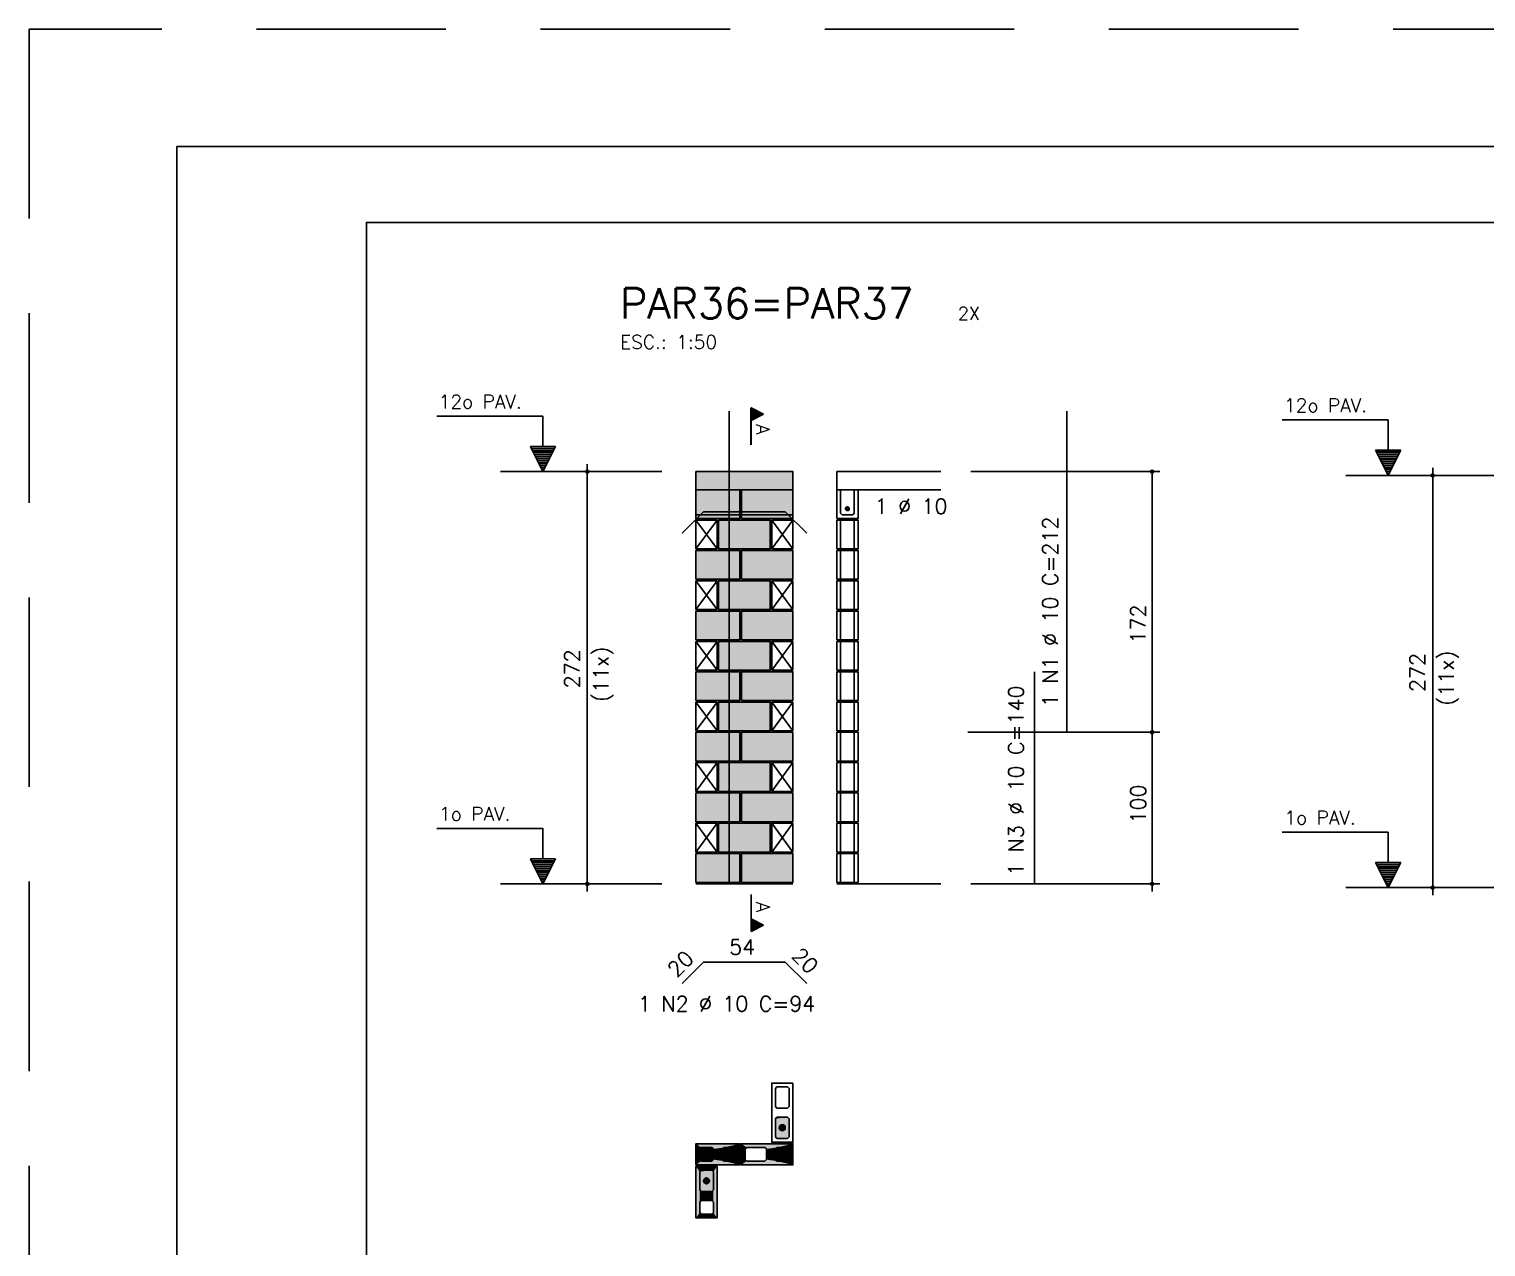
# Model space of a CAD drawing. Extents: x -1.9 to 86, y -1.5 to 60.9.
# Drawn here: x -1.95 to 17.27, y 44.88 to 60.95 of the extents above; entities that cross this region are included whole.
import ezdxf

# ---------------------------------------------------------------- set-up
doc = ezdxf.new("R2010")
doc.units = 0
doc.header["$MEASUREMENT"] = 0
doc.linetypes.add('ESTILO_TQS_0001', pattern=[0.45, 0.3, -0.15])
doc.linetypes.add('HIDDEN', pattern=[0.375, 0.25, -0.125])
doc.layers.get('0').update_dxf_attribs({"linetype": 'CONTINUOUS'})
doc.layers.get('Defpoints').update_dxf_attribs({"linetype": 'CONTINUOUS'})
for name, color, linetype in [('ARQ_FOLHA', 7, 'CONTINUOUS'), ('PENA_01', 1, 'CONTINUOUS'), ('PENA_02', 2, 'CONTINUOUS'), ('PENA_03', 3, 'CONTINUOUS'), ('PENA_05', 5, 'CONTINUOUS'), ('PENA_06', 6, 'CONTINUOUS'), ('PENA_09', 254, 'CONTINUOUS'), ('PENA_11', 252, 'CONTINUOUS'), ('PENA_21', 100, 'CONTINUOUS'), ('PENA_27', 21, 'CONTINUOUS')]:
    doc.layers.add(name, color=color, linetype=linetype)
doc.styles.get("Standard").update_dxf_attribs({"font": 'ROMANS.SHX'})

# ---------------------------------------------------------------- blocks, each defined once
blk = doc.blocks.new('FOLHA A1 - 841 X 594')
at = {"layer": 'ARQ_FOLHA', "color": 1}
for points in [[(-841, 0), (0, 0), (0, 594), (-841, 594)], [(-816, 10), (-10, 10), (-10, 584), (-816, 584)]]:
    blk.add_lwpolyline(points, close=True, dxfattribs=at)
at = {"layer": 'Defpoints', "color": 8, "linetype": 'HIDDEN', "ltscale": 100}
blk.add_lwpolyline([(-860.5, 609.5), (-860.5, -15.5), (19.5, -15.5), (19.5, 609.5)], close=True, dxfattribs=at)
blk = doc.blocks.new('*U24')
blk.add_blockref('FOLHA A1 - 841 X 594', (0, 0))

msp = doc.modelspace()

# ---------------------------------------------------------------- linework, layer by layer
at = {"layer": 'PENA_01', "linetype": 'Continuous'}
for p, q in [((4.27, 55.11), (6.401, 55.11)), ((15.425, 55.06), (17.556, 55.06)), ((7.449, 54.54), (8.129, 54.54)), ((4.27, 49.67), (6.401, 49.67)), ((15.425, 49.62), (17.556, 49.62))]:
    msp.add_line(p, q, dxfattribs=at)
for points in [[(8.059, 46.991), (8.079, 46.971), (8.079, 46.731), (8.059, 46.711), (7.919, 46.711), (7.899, 46.731), (7.899, 46.971), (7.919, 46.991), (8.059, 46.991)], [(8.059, 46.591), (8.079, 46.571), (8.079, 46.331), (8.059, 46.311), (7.919, 46.311), (7.899, 46.331), (7.899, 46.571), (7.919, 46.591), (8.059, 46.591)], [(7.759, 46.011), (7.519, 46.011), (7.499, 46.031), (7.499, 46.171), (7.519, 46.191), (7.759, 46.191), (7.779, 46.171), (7.779, 46.031), (7.759, 46.011)], [(8.059, 46.011), (7.919, 46.011), (7.899, 46.031), (7.899, 46.171), (7.919, 46.191), (8.059, 46.191), (8.079, 46.171), (8.079, 46.031), (8.059, 46.011)], [(7.079, 45.631), (7.079, 45.871), (7.059, 45.891), (6.919, 45.891), (6.899, 45.871), (6.899, 45.631), (6.919, 45.611), (7.059, 45.611), (7.079, 45.631)], [(7.079, 45.331), (7.079, 45.471), (7.059, 45.491), (6.919, 45.491), (6.899, 45.471), (6.899, 45.331), (6.919, 45.311), (7.059, 45.311), (7.079, 45.331)]]:
    msp.add_lwpolyline(points, dxfattribs=at)
at = {"layer": 'PENA_01', "linetype": 'ESTILO_TQS_0001'}
for points in [[(6.899, 46.031), (6.919, 46.011), (7.059, 46.011), (7.079, 46.031), (7.079, 46.171), (7.059, 46.191), (6.919, 46.191), (6.899, 46.171), (6.899, 46.031)], [(7.199, 46.031), (7.219, 46.011), (7.359, 46.011), (7.379, 46.031), (7.379, 46.171), (7.359, 46.191), (7.219, 46.191), (7.199, 46.171), (7.199, 46.031)]]:
    msp.add_lwpolyline(points, dxfattribs=at)
at = {"layer": 'PENA_02', "linetype": 'ESTILO_TQS_0001'}
msp.add_line((7.429, 54.54), (6.849, 54.54), dxfattribs=at)
at = {"layer": 'PENA_02', "linetype": 'Continuous'}
for p, q in [((7.129, 54.47), (6.849, 54.47)), ((6.849, 54.47), (6.849, 54.09)), ((7.129, 54.09), (7.129, 54.47)), ((8.129, 54.47), (7.849, 54.47)), ((7.849, 54.47), (7.849, 54.09)), ((8.129, 54.09), (8.129, 54.47)), ((6.849, 54.09), (7.129, 54.09)), ((7.849, 54.09), (8.129, 54.09)), ((7.129, 53.67), (6.849, 53.67)), ((6.849, 53.67), (6.849, 53.29)), ((7.129, 53.29), (7.129, 53.67)), ((8.129, 53.67), (7.849, 53.67)), ((7.849, 53.67), (7.849, 53.29)), ((8.129, 53.29), (8.129, 53.67)), ((6.849, 53.29), (7.129, 53.29)), ((7.849, 53.29), (8.129, 53.29)), ((7.129, 52.87), (6.849, 52.87)), ((6.849, 52.87), (6.849, 52.49)), ((7.129, 52.49), (7.129, 52.87)), ((8.129, 52.87), (7.849, 52.87)), ((7.849, 52.87), (7.849, 52.49)), ((8.129, 52.49), (8.129, 52.87)), ((6.849, 52.49), (7.129, 52.49)), ((7.849, 52.49), (8.129, 52.49)), ((7.129, 52.07), (6.849, 52.07)), ((6.849, 52.07), (6.849, 51.69)), ((7.129, 51.69), (7.129, 52.07)), ((8.129, 52.07), (7.849, 52.07)), ((7.849, 52.07), (7.849, 51.69)), ((8.129, 51.69), (8.129, 52.07)), ((6.849, 51.69), (7.129, 51.69)), ((7.849, 51.69), (8.129, 51.69)), ((7.129, 51.27), (6.849, 51.27)), ((6.849, 51.27), (6.849, 50.89)), ((7.129, 50.89), (7.129, 51.27)), ((8.129, 51.27), (7.849, 51.27)), ((7.849, 51.27), (7.849, 50.89)), ((8.129, 50.89), (8.129, 51.27)), ((6.849, 50.89), (7.129, 50.89)), ((7.849, 50.89), (8.129, 50.89)), ((7.129, 50.47), (6.849, 50.47)), ((6.849, 50.47), (6.849, 50.09)), ((7.129, 50.09), (7.129, 50.47)), ((8.129, 50.47), (7.849, 50.47)), ((7.849, 50.47), (7.849, 50.09)), ((8.129, 50.09), (8.129, 50.47)), ((6.849, 50.09), (7.129, 50.09)), ((7.849, 50.09), (8.129, 50.09)), ((6.849, 49.67), (8.129, 49.67))]:
    msp.add_line(p, q, dxfattribs=at)
for points in [[(6.849, 54.87), (8.129, 54.87), (8.129, 55.11), (6.849, 55.11), (6.849, 54.87)], [(7.429, 54.49), (6.849, 54.49), (6.849, 54.87), (7.429, 54.87), (7.429, 54.49)], [(7.449, 54.49), (8.129, 54.49), (8.129, 54.87), (7.449, 54.87), (7.449, 54.49)], [(7.149, 54.09), (7.829, 54.09), (7.829, 54.47), (7.149, 54.47), (7.149, 54.09)], [(6.849, 53.69), (7.429, 53.69), (7.429, 54.07), (6.849, 54.07), (6.849, 53.69)], [(7.449, 53.69), (8.129, 53.69), (8.129, 54.07), (7.449, 54.07), (7.449, 53.69)], [(7.149, 53.29), (7.829, 53.29), (7.829, 53.67), (7.149, 53.67), (7.149, 53.29)], [(6.849, 52.89), (7.429, 52.89), (7.429, 53.27), (6.849, 53.27), (6.849, 52.89)], [(7.449, 52.89), (8.129, 52.89), (8.129, 53.27), (7.449, 53.27), (7.449, 52.89)], [(7.149, 52.49), (7.829, 52.49), (7.829, 52.87), (7.149, 52.87), (7.149, 52.49)], [(6.849, 52.09), (7.429, 52.09), (7.429, 52.47), (6.849, 52.47), (6.849, 52.09)], [(7.449, 52.09), (8.129, 52.09), (8.129, 52.47), (7.449, 52.47), (7.449, 52.09)], [(7.149, 51.69), (7.829, 51.69), (7.829, 52.07), (7.149, 52.07), (7.149, 51.69)], [(6.849, 51.29), (7.429, 51.29), (7.429, 51.67), (6.849, 51.67), (6.849, 51.29)], [(7.449, 51.29), (8.129, 51.29), (8.129, 51.67), (7.449, 51.67), (7.449, 51.29)], [(7.149, 50.89), (7.829, 50.89), (7.829, 51.27), (7.149, 51.27), (7.149, 50.89)], [(6.849, 50.49), (7.429, 50.49), (7.429, 50.87), (6.849, 50.87), (6.849, 50.49)], [(7.449, 50.49), (8.129, 50.49), (8.129, 50.87), (7.449, 50.87), (7.449, 50.49)], [(7.149, 50.09), (7.829, 50.09), (7.829, 50.47), (7.149, 50.47), (7.149, 50.09)], [(6.849, 49.69), (7.429, 49.69), (7.429, 50.07), (6.849, 50.07), (6.849, 49.69)], [(7.449, 49.69), (8.129, 49.69), (8.129, 50.07), (7.449, 50.07), (7.449, 49.69)], [(8.129, 47.041), (8.129, 46.261), (7.849, 46.261), (7.849, 47.041), (8.129, 47.041)], [(6.849, 45.961), (7.429, 45.961), (7.429, 46.241), (6.849, 46.241), (6.849, 45.961)], [(8.129, 45.961), (7.449, 45.961), (7.449, 46.241), (8.129, 46.241), (8.129, 45.961)], [(7.129, 45.261), (7.129, 45.941), (6.849, 45.941), (6.849, 45.261), (7.129, 45.261)]]:
    msp.add_lwpolyline(points, dxfattribs=at)
for centre, radius in [((5.416, 55.11), 0.02), ((5.416, 55.11), 0.01), ((12.869, 55.11), 0.02), ((12.869, 55.11), 0.01), ((16.572, 55.06), 0.02), ((16.572, 55.06), 0.01), ((12.869, 51.67), 0.02), ((12.869, 51.67), 0.01), ((5.416, 49.67), 0.02), ((5.416, 49.67), 0.01), ((12.869, 49.67), 0.02), ((12.869, 49.67), 0.01), ((16.572, 49.62), 0.02), ((16.572, 49.62), 0.01)]:
    msp.add_circle(centre, radius, dxfattribs=at)
at = {"layer": 'PENA_03', "linetype": 'Continuous'}
for p, q in [((7.575, 55.466), (7.575, 55.953)), ((7.575, 55.953), (7.741, 55.87)), ((7.576, 55.951), (7.576, 55.788)), ((7.576, 55.951), (7.74, 55.87)), ((7.588, 55.946), (7.588, 55.793)), ((4.829, 55.842), (3.429, 55.842)), ((4.829, 55.442), (4.829, 55.842)), ((4.831, 55.442), (4.831, 55.843)), ((7.74, 55.87), (7.576, 55.788)), ((7.741, 55.87), (7.576, 55.787)), ((7.576, 55.787), (7.576, 55.466)), ((7.601, 55.94), (7.601, 55.799)), ((7.614, 55.933), (7.614, 55.806)), ((7.626, 55.927), (7.626, 55.812)), ((7.639, 55.921), (7.639, 55.818)), ((7.652, 55.914), (7.652, 55.825)), ((7.665, 55.908), (7.665, 55.831)), ((7.678, 55.901), (7.678, 55.838)), ((7.69, 55.895), (7.69, 55.844)), ((7.703, 55.889), (7.703, 55.85)), ((7.716, 55.882), (7.716, 55.857)), ((7.729, 55.876), (7.729, 55.863)), ((15.984, 55.792), (14.584, 55.792)), ((15.984, 55.392), (15.984, 55.792)), ((15.986, 55.392), (15.986, 55.793)), ((4.83, 55.11), (4.664, 55.442)), ((4.664, 55.442), (4.829, 55.442)), ((4.83, 55.113), (4.666, 55.44)), ((4.994, 55.44), (4.666, 55.44)), ((4.983, 55.416), (4.677, 55.416)), ((4.97, 55.391), (4.69, 55.391)), ((4.958, 55.365), (4.702, 55.365)), ((4.996, 55.442), (4.83, 55.11)), ((4.994, 55.44), (4.83, 55.113)), ((4.831, 55.442), (4.996, 55.442)), ((15.985, 55.06), (15.819, 55.392)), ((15.819, 55.392), (15.984, 55.392)), ((15.985, 55.063), (15.821, 55.391)), ((16.149, 55.391), (15.821, 55.391)), ((16.138, 55.367), (15.832, 55.367)), ((16.151, 55.392), (15.985, 55.06)), ((16.149, 55.391), (15.985, 55.063)), ((15.986, 55.392), (16.151, 55.392)), ((4.945, 55.34), (4.715, 55.34)), ((4.932, 55.314), (4.728, 55.314)), ((4.919, 55.288), (4.741, 55.288)), ((4.906, 55.263), (4.753, 55.263)), ((4.894, 55.237), (4.766, 55.237)), ((4.881, 55.212), (4.779, 55.212)), ((4.868, 55.186), (4.792, 55.186)), ((5.416, 49.569), (5.416, 55.21)), ((16.126, 55.341), (15.845, 55.341)), ((16.113, 55.315), (15.857, 55.315)), ((16.1, 55.29), (15.87, 55.29)), ((16.087, 55.264), (15.883, 55.264)), ((16.074, 55.239), (15.896, 55.239)), ((16.062, 55.213), (15.909, 55.213)), ((16.049, 55.188), (15.921, 55.188)), ((4.855, 55.161), (4.804, 55.161)), ((4.843, 55.135), (4.817, 55.135)), ((8.709, 55.11), (8.709, 54.49)), ((8.709, 55.11), (10.079, 55.11)), ((10.479, 55.11), (12.969, 55.11)), ((12.869, 49.569), (12.869, 55.11)), ((16.036, 55.162), (15.934, 55.162)), ((16.023, 55.137), (15.947, 55.137)), ((16.011, 55.111), (15.96, 55.111)), ((15.998, 55.086), (15.972, 55.086)), ((16.572, 49.52), (16.572, 55.16)), ((8.709, 54.87), (10.079, 54.87)), ((6.849, 54.09), (7.129, 54.47)), ((7.129, 54.09), (6.849, 54.47)), ((7.849, 54.09), (8.129, 54.47)), ((8.129, 54.09), (7.849, 54.47)), ((8.759, 54.09), (8.759, 54.47)), ((8.939, 54.09), (8.939, 54.47)), ((8.759, 53.69), (8.759, 54.07)), ((8.939, 53.69), (8.939, 54.07)), ((6.849, 53.29), (7.129, 53.67)), ((7.129, 53.29), (6.849, 53.67)), ((7.849, 53.29), (8.129, 53.67)), ((8.129, 53.29), (7.849, 53.67)), ((8.759, 53.29), (8.759, 53.67)), ((8.939, 53.29), (8.939, 53.67)), ((8.759, 52.89), (8.759, 53.27)), ((8.939, 52.89), (8.939, 53.27)), ((6.849, 52.49), (7.129, 52.87)), ((7.129, 52.49), (6.849, 52.87)), ((7.849, 52.49), (8.129, 52.87)), ((8.129, 52.49), (7.849, 52.87)), ((8.759, 52.49), (8.759, 52.87)), ((8.939, 52.49), (8.939, 52.87)), ((8.759, 52.09), (8.759, 52.47)), ((8.939, 52.09), (8.939, 52.47)), ((6.849, 51.69), (7.129, 52.07)), ((7.129, 51.69), (6.849, 52.07)), ((7.849, 51.69), (8.129, 52.07)), ((8.129, 51.69), (7.849, 52.07)), ((8.759, 51.69), (8.759, 52.07)), ((8.939, 51.69), (8.939, 52.07)), ((8.759, 51.29), (8.759, 51.67)), ((8.939, 51.29), (8.939, 51.67)), ((10.437, 51.67), (12.969, 51.67)), ((6.849, 50.89), (7.129, 51.27)), ((7.129, 50.89), (6.849, 51.27)), ((7.849, 50.89), (8.129, 51.27)), ((8.129, 50.89), (7.849, 51.27)), ((8.759, 50.89), (8.759, 51.27)), ((8.939, 50.89), (8.939, 51.27)), ((8.759, 50.49), (8.759, 50.87)), ((8.939, 50.49), (8.939, 50.87)), ((4.829, 50.402), (3.429, 50.402)), ((4.829, 50.002), (4.829, 50.402)), ((4.831, 50.002), (4.831, 50.403)), ((6.849, 50.09), (7.129, 50.47)), ((7.129, 50.09), (6.849, 50.47)), ((7.849, 50.09), (8.129, 50.47)), ((8.129, 50.09), (7.849, 50.47)), ((8.759, 50.09), (8.759, 50.47)), ((8.939, 50.09), (8.939, 50.47)), ((15.984, 50.352), (14.584, 50.352)), ((15.984, 49.952), (15.984, 50.352)), ((15.986, 49.952), (15.986, 50.353)), ((4.83, 49.67), (4.664, 50.002)), ((4.664, 50.002), (4.829, 50.002)), ((4.83, 49.673), (4.666, 50)), ((4.994, 50), (4.666, 50)), ((4.996, 50.002), (4.83, 49.67)), ((4.994, 50), (4.83, 49.673)), ((4.831, 50.002), (4.996, 50.002)), ((8.759, 49.69), (8.759, 50.07)), ((8.939, 49.69), (8.939, 50.07)), ((4.983, 49.976), (4.677, 49.976)), ((4.97, 49.951), (4.69, 49.951)), ((4.958, 49.925), (4.702, 49.925)), ((4.945, 49.9), (4.715, 49.9)), ((4.932, 49.874), (4.728, 49.874)), ((4.919, 49.848), (4.741, 49.848)), ((4.906, 49.823), (4.753, 49.823)), ((4.894, 49.797), (4.766, 49.797)), ((15.985, 49.62), (15.819, 49.952)), ((15.819, 49.952), (15.984, 49.952)), ((15.985, 49.623), (15.821, 49.951)), ((16.149, 49.951), (15.821, 49.951)), ((16.138, 49.927), (15.832, 49.927)), ((16.126, 49.901), (15.845, 49.901)), ((16.113, 49.875), (15.857, 49.875)), ((16.1, 49.85), (15.87, 49.85)), ((16.087, 49.824), (15.883, 49.824)), ((16.074, 49.799), (15.896, 49.799)), ((16.151, 49.952), (15.985, 49.62)), ((16.149, 49.951), (15.985, 49.623)), ((15.986, 49.952), (16.151, 49.952)), ((4.881, 49.772), (4.779, 49.772)), ((4.868, 49.746), (4.792, 49.746)), ((4.855, 49.721), (4.804, 49.721)), ((4.843, 49.695), (4.817, 49.695)), ((8.709, 49.67), (10.079, 49.67)), ((10.479, 49.67), (12.969, 49.67)), ((16.062, 49.773), (15.909, 49.773)), ((16.049, 49.748), (15.921, 49.748)), ((16.036, 49.722), (15.934, 49.722)), ((16.023, 49.697), (15.947, 49.697)), ((16.011, 49.671), (15.96, 49.671)), ((15.998, 49.646), (15.972, 49.646)), ((7.576, 49.529), (7.576, 49.043)), ((7.577, 49.209), (7.577, 49.529)), ((7.576, 49.043), (7.742, 49.126)), ((7.742, 49.126), (7.577, 49.209)), ((7.577, 49.044), (7.577, 49.208)), ((7.74, 49.126), (7.577, 49.208)), ((7.577, 49.044), (7.74, 49.126)), ((7.589, 49.049), (7.589, 49.203)), ((7.602, 49.056), (7.602, 49.196)), ((7.614, 49.062), (7.614, 49.19)), ((7.627, 49.069), (7.627, 49.183)), ((7.64, 49.075), (7.64, 49.177)), ((7.653, 49.081), (7.653, 49.171)), ((7.665, 49.088), (7.665, 49.164)), ((7.678, 49.094), (7.678, 49.158)), ((7.691, 49.1), (7.691, 49.151)), ((7.704, 49.107), (7.704, 49.145)), ((7.717, 49.113), (7.717, 49.139)), ((7.729, 49.12), (7.729, 49.132))]:
    msp.add_line(p, q, dxfattribs=at)
for points in [[(8.709, 54.49), (8.989, 54.49), (8.989, 54.87)], [(8.939, 54.87), (8.939, 54.56), (8.919, 54.54), (8.779, 54.54), (8.759, 54.56), (8.759, 54.87)], [(8.709, 54.09), (8.989, 54.09), (8.989, 54.47), (8.709, 54.47), (8.709, 54.09)], [(8.709, 53.69), (8.989, 53.69), (8.989, 54.07), (8.709, 54.07), (8.709, 53.69)], [(8.709, 53.29), (8.989, 53.29), (8.989, 53.67), (8.709, 53.67), (8.709, 53.29)], [(8.709, 52.89), (8.989, 52.89), (8.989, 53.27), (8.709, 53.27), (8.709, 52.89)], [(8.709, 52.49), (8.989, 52.49), (8.989, 52.87), (8.709, 52.87), (8.709, 52.49)], [(8.709, 52.09), (8.989, 52.09), (8.989, 52.47), (8.709, 52.47), (8.709, 52.09)], [(8.709, 51.69), (8.989, 51.69), (8.989, 52.07), (8.709, 52.07), (8.709, 51.69)], [(8.709, 51.29), (8.989, 51.29), (8.989, 51.67), (8.709, 51.67), (8.709, 51.29)], [(8.709, 50.89), (8.989, 50.89), (8.989, 51.27), (8.709, 51.27), (8.709, 50.89)], [(8.709, 50.49), (8.989, 50.49), (8.989, 50.87), (8.709, 50.87), (8.709, 50.49)], [(8.709, 50.09), (8.989, 50.09), (8.989, 50.47), (8.709, 50.47), (8.709, 50.09)], [(8.709, 49.69), (8.989, 49.69), (8.989, 50.07), (8.709, 50.07), (8.709, 49.69)], [(8.059, 46.591), (8.079, 46.571), (8.079, 46.331), (8.059, 46.311), (7.919, 46.311), (7.899, 46.331), (7.899, 46.571), (7.919, 46.591), (8.059, 46.591)], [(6.899, 46.171), (6.919, 46.191), (7.059, 46.191), (7.079, 46.171), (7.079, 46.031), (7.059, 46.011), (6.919, 46.011), (6.899, 46.031), (6.899, 46.171)], [(7.199, 46.171), (7.219, 46.191), (7.359, 46.191), (7.379, 46.171), (7.379, 46.031), (7.359, 46.011), (7.219, 46.011), (7.199, 46.031), (7.199, 46.171)], [(7.899, 46.171), (7.919, 46.191), (8.059, 46.191), (8.079, 46.171), (8.079, 46.031), (8.059, 46.011), (7.919, 46.011), (7.899, 46.031), (7.899, 46.171)], [(7.059, 45.891), (7.079, 45.871), (7.079, 45.631), (7.059, 45.611), (6.919, 45.611), (6.899, 45.631), (6.899, 45.871), (6.919, 45.891), (7.059, 45.891)]]:
    msp.add_lwpolyline(points, dxfattribs=at)
for centre, radius in [((8.848, 54.621), 0.025), ((7.989, 46.451), 0.04), ((6.989, 46.101), 0.04), ((7.289, 46.101), 0.04), ((7.989, 46.101), 0.04), ((6.989, 45.751), 0.04)]:
    msp.add_circle(centre, radius, dxfattribs=at)
for points in [[(8.873, 54.621), (8.836, 54.642), (8.825, 54.629)], [(8.873, 54.621), (8.825, 54.629), (8.825, 54.612)], [(8.873, 54.621), (8.825, 54.612), (8.836, 54.599)], [(8.873, 54.621), (8.853, 54.645), (8.836, 54.642)], [(8.873, 54.621), (8.836, 54.599), (8.853, 54.596)], [(8.873, 54.621), (8.867, 54.637), (8.853, 54.645)], [(8.873, 54.621), (8.853, 54.596), (8.867, 54.605)], [(8.873, 54.621), (8.867, 54.605), (8.873, 54.621)], [(8.029, 46.451), (7.969, 46.485), (7.951, 46.464)], [(8.029, 46.451), (7.951, 46.464), (7.951, 46.437)], [(8.029, 46.451), (7.951, 46.437), (7.969, 46.416)], [(8.029, 46.451), (7.996, 46.49), (7.969, 46.485)], [(8.029, 46.451), (7.969, 46.416), (7.996, 46.411)], [(8.029, 46.451), (8.019, 46.476), (7.996, 46.49)], [(8.029, 46.451), (7.996, 46.411), (8.019, 46.425)], [(8.029, 46.451), (8.019, 46.425), (8.029, 46.451)], [(7.029, 46.101), (6.996, 46.14), (6.969, 46.135)], [(7.029, 46.101), (7.019, 46.126), (6.996, 46.14)], [(7.329, 46.101), (7.296, 46.14), (7.269, 46.135)], [(7.329, 46.101), (7.319, 46.126), (7.296, 46.14)], [(8.029, 46.101), (7.996, 46.14), (7.969, 46.135)], [(8.029, 46.101), (8.019, 46.126), (7.996, 46.14)], [(7.029, 46.101), (6.969, 46.135), (6.951, 46.114)], [(7.029, 46.101), (6.951, 46.114), (6.951, 46.087)], [(7.029, 46.101), (6.951, 46.087), (6.969, 46.066)], [(7.029, 46.101), (6.969, 46.066), (6.996, 46.061)], [(7.029, 46.101), (6.996, 46.061), (7.019, 46.075)], [(7.029, 46.101), (7.019, 46.075), (7.029, 46.101)], [(7.329, 46.101), (7.269, 46.135), (7.251, 46.114)], [(7.329, 46.101), (7.251, 46.114), (7.251, 46.087)], [(7.329, 46.101), (7.251, 46.087), (7.269, 46.066)], [(7.329, 46.101), (7.269, 46.066), (7.296, 46.061)], [(7.329, 46.101), (7.296, 46.061), (7.319, 46.075)], [(7.329, 46.101), (7.319, 46.075), (7.329, 46.101)], [(8.029, 46.101), (7.969, 46.135), (7.951, 46.114)], [(8.029, 46.101), (7.951, 46.114), (7.951, 46.087)], [(8.029, 46.101), (7.951, 46.087), (7.969, 46.066)], [(8.029, 46.101), (7.969, 46.066), (7.996, 46.061)], [(8.029, 46.101), (7.996, 46.061), (8.019, 46.075)], [(8.029, 46.101), (8.019, 46.075), (8.029, 46.101)], [(7.029, 45.751), (6.969, 45.785), (6.951, 45.764)], [(7.029, 45.751), (6.951, 45.764), (6.951, 45.737)], [(7.029, 45.751), (6.996, 45.79), (6.969, 45.785)], [(7.029, 45.751), (7.019, 45.776), (6.996, 45.79)], [(7.029, 45.751), (6.951, 45.737), (6.969, 45.716)], [(7.029, 45.751), (6.969, 45.716), (6.996, 45.711)], [(7.029, 45.751), (6.996, 45.711), (7.019, 45.725)], [(7.029, 45.751), (7.019, 45.725), (7.029, 45.751)]]:
    msp.add_solid(points, dxfattribs=at)
at = {"layer": 'PENA_05', "linetype": 'Continuous'}
for p, q in [((11.745, 51.667), (11.745, 55.91)), ((6.666, 54.297), (6.949, 54.58)), ((6.949, 54.58), (8.029, 54.58)), ((8.029, 54.58), (8.311, 54.297)), ((11.319, 49.67), (11.319, 52.47)), ((6.666, 48.353), (6.949, 48.636)), ((6.949, 48.636), (8.029, 48.636)), ((8.029, 48.636), (8.311, 48.353))]:
    msp.add_line(p, q, dxfattribs=at)
msp.add_lwpolyline([(7.289, 55.91), (7.289, 49.67)], dxfattribs=at)
at = {"layer": 'PENA_09', "linetype": 'Continuous'}
for points in [[(6.849, 54.87), (7.429, 54.87), (7.429, 54.54), (6.849, 54.54), (6.849, 54.87)], [(7.449, 54.54), (8.129, 54.54), (8.129, 54.87), (7.449, 54.87), (7.449, 54.54)]]:
    msp.add_lwpolyline(points, dxfattribs=at)
for points in [[(6.849, 54.87), (7.429, 54.87), (7.429, 54.54)], [(6.849, 54.87), (7.429, 54.54), (6.849, 54.54)], [(6.849, 54.87), (6.849, 54.54), (6.849, 54.87)], [(7.449, 54.54), (8.129, 54.54), (8.129, 54.87)], [(7.449, 54.54), (8.129, 54.87), (7.449, 54.87)], [(7.449, 54.54), (7.449, 54.87), (7.449, 54.54)]]:
    msp.add_solid(points, dxfattribs=at)
at = {"layer": 'PENA_11', "linetype": 'Continuous'}
for points in [[(6.849, 54.87), (8.129, 54.87), (8.129, 55.11)], [(6.849, 54.87), (8.129, 55.11), (6.849, 55.11)], [(6.849, 54.87), (6.849, 55.11), (6.849, 54.87)], [(8.059, 46.591), (7.919, 46.311), (7.899, 46.331)], [(8.059, 46.591), (7.899, 46.331), (7.899, 46.571)], [(8.059, 46.591), (7.899, 46.571), (7.919, 46.591)], [(8.059, 46.591), (8.059, 46.311), (7.919, 46.311)], [(8.059, 46.591), (7.919, 46.591), (8.059, 46.591)], [(8.059, 46.591), (8.079, 46.571), (8.079, 46.331)], [(8.059, 46.591), (8.079, 46.331), (8.059, 46.311)], [(6.899, 46.171), (6.919, 46.191), (7.059, 46.191)], [(6.899, 46.171), (7.059, 46.191), (7.079, 46.171)], [(6.899, 46.171), (7.079, 46.171), (7.079, 46.031)], [(6.899, 46.171), (7.079, 46.031), (7.059, 46.011)], [(6.899, 46.171), (7.059, 46.011), (6.919, 46.011)], [(6.899, 46.171), (6.919, 46.011), (6.899, 46.031)], [(6.899, 46.171), (6.899, 46.031), (6.899, 46.171)], [(7.199, 46.171), (7.219, 46.191), (7.359, 46.191)], [(7.199, 46.171), (7.359, 46.191), (7.379, 46.171)], [(7.199, 46.171), (7.379, 46.171), (7.379, 46.031)], [(7.199, 46.171), (7.379, 46.031), (7.359, 46.011)], [(7.199, 46.171), (7.359, 46.011), (7.219, 46.011)], [(7.199, 46.171), (7.219, 46.011), (7.199, 46.031)], [(7.199, 46.171), (7.199, 46.031), (7.199, 46.171)], [(7.899, 46.171), (7.919, 46.191), (8.059, 46.191)], [(7.899, 46.171), (8.059, 46.191), (8.079, 46.171)], [(7.899, 46.171), (8.079, 46.171), (8.079, 46.031)], [(7.899, 46.171), (8.079, 46.031), (8.059, 46.011)], [(7.899, 46.171), (8.059, 46.011), (7.919, 46.011)], [(7.899, 46.171), (7.919, 46.011), (7.899, 46.031)], [(7.899, 46.171), (7.899, 46.031), (7.899, 46.171)], [(7.059, 45.891), (6.919, 45.611), (6.899, 45.631)], [(7.059, 45.891), (6.899, 45.631), (6.899, 45.871)], [(7.059, 45.891), (6.899, 45.871), (6.919, 45.891)], [(7.059, 45.891), (7.059, 45.611), (6.919, 45.611)], [(7.059, 45.891), (6.919, 45.891), (7.059, 45.891)], [(7.059, 45.891), (7.079, 45.871), (7.079, 45.631)], [(7.059, 45.891), (7.079, 45.631), (7.059, 45.611)]]:
    msp.add_solid(points, dxfattribs=at)
at = {"layer": 'PENA_21', "linetype": 'Continuous'}
for points in [[(7.149, 54.09), (7.829, 54.09), (7.829, 54.47), (7.149, 54.47), (7.149, 54.09)], [(7.449, 54.49), (8.129, 54.49), (8.129, 54.54), (7.449, 54.54), (7.449, 54.49)], [(7.449, 53.69), (8.129, 53.69), (8.129, 54.07), (7.449, 54.07), (7.449, 53.69)], [(7.149, 53.29), (7.829, 53.29), (7.829, 53.67), (7.149, 53.67), (7.149, 53.29)], [(7.449, 52.89), (8.129, 52.89), (8.129, 53.27), (7.449, 53.27), (7.449, 52.89)], [(7.149, 52.49), (7.829, 52.49), (7.829, 52.87), (7.149, 52.87), (7.149, 52.49)], [(7.449, 52.09), (8.129, 52.09), (8.129, 52.47), (7.449, 52.47), (7.449, 52.09)], [(7.149, 51.69), (7.829, 51.69), (7.829, 52.07), (7.149, 52.07), (7.149, 51.69)], [(7.449, 51.29), (8.129, 51.29), (8.129, 51.67), (7.449, 51.67), (7.449, 51.29)], [(7.149, 50.89), (7.829, 50.89), (7.829, 51.27), (7.149, 51.27), (7.149, 50.89)], [(7.449, 50.49), (8.129, 50.49), (8.129, 50.87), (7.449, 50.87), (7.449, 50.49)], [(7.149, 50.09), (7.829, 50.09), (7.829, 50.47), (7.149, 50.47), (7.149, 50.09)], [(7.449, 49.69), (8.129, 49.69), (8.129, 50.07), (7.449, 50.07), (7.449, 49.69)], [(8.129, 46.101), (8.079, 46.101), (8.079, 46.171), (8.059, 46.191), (7.919, 46.191), (7.899, 46.171), (7.899, 46.101), (7.779, 46.101), (7.779, 46.171), (7.759, 46.191), (7.519, 46.191), (7.499, 46.171), (7.499, 46.101), (7.449, 46.101), (7.449, 46.241), (8.129, 46.241), (8.129, 46.101)], [(8.129, 46.101), (8.079, 46.101), (8.079, 46.031), (8.059, 46.011), (7.919, 46.011), (7.899, 46.031), (7.899, 46.101), (7.779, 46.101), (7.779, 46.031), (7.759, 46.011), (7.519, 46.011), (7.499, 46.031), (7.499, 46.101), (7.449, 46.101), (7.449, 45.961), (8.129, 45.961), (8.129, 46.101)], [(6.989, 45.261), (6.989, 45.311), (6.919, 45.311), (6.899, 45.331), (6.899, 45.471), (6.919, 45.491), (6.989, 45.491), (6.989, 45.611), (6.919, 45.611), (6.899, 45.631), (6.899, 45.871), (6.919, 45.891), (6.989, 45.891), (6.989, 45.941), (6.849, 45.941), (6.849, 45.261), (6.989, 45.261)], [(6.989, 45.261), (6.989, 45.311), (7.059, 45.311), (7.079, 45.331), (7.079, 45.471), (7.059, 45.491), (6.989, 45.491), (6.989, 45.611), (7.059, 45.611), (7.079, 45.631), (7.079, 45.871), (7.059, 45.891), (6.989, 45.891), (6.989, 45.941), (7.129, 45.941), (7.129, 45.261), (6.989, 45.261)]]:
    msp.add_lwpolyline(points, dxfattribs=at)
for points in [[(7.149, 54.09), (7.829, 54.09), (7.829, 54.47)], [(7.149, 54.09), (7.829, 54.47), (7.149, 54.47)], [(7.149, 54.09), (7.149, 54.47), (7.149, 54.09)], [(7.449, 54.49), (8.129, 54.49), (8.129, 54.54)], [(7.449, 54.49), (8.129, 54.54), (7.449, 54.54)], [(7.449, 54.49), (7.449, 54.54), (7.449, 54.49)], [(7.449, 53.69), (8.129, 53.69), (8.129, 54.07)], [(7.449, 53.69), (8.129, 54.07), (7.449, 54.07)], [(7.449, 53.69), (7.449, 54.07), (7.449, 53.69)], [(7.149, 53.29), (7.829, 53.29), (7.829, 53.67)], [(7.149, 53.29), (7.829, 53.67), (7.149, 53.67)], [(7.149, 53.29), (7.149, 53.67), (7.149, 53.29)], [(7.449, 52.89), (8.129, 52.89), (8.129, 53.27)], [(7.449, 52.89), (8.129, 53.27), (7.449, 53.27)], [(7.449, 52.89), (7.449, 53.27), (7.449, 52.89)], [(7.149, 52.49), (7.829, 52.49), (7.829, 52.87)], [(7.149, 52.49), (7.829, 52.87), (7.149, 52.87)], [(7.149, 52.49), (7.149, 52.87), (7.149, 52.49)], [(7.449, 52.09), (8.129, 52.09), (8.129, 52.47)], [(7.449, 52.09), (8.129, 52.47), (7.449, 52.47)], [(7.449, 52.09), (7.449, 52.47), (7.449, 52.09)], [(7.149, 51.69), (7.829, 51.69), (7.829, 52.07)], [(7.149, 51.69), (7.829, 52.07), (7.149, 52.07)], [(7.149, 51.69), (7.149, 52.07), (7.149, 51.69)], [(7.449, 51.29), (8.129, 51.29), (8.129, 51.67)], [(7.449, 51.29), (8.129, 51.67), (7.449, 51.67)], [(7.449, 51.29), (7.449, 51.67), (7.449, 51.29)], [(7.149, 50.89), (7.829, 50.89), (7.829, 51.27)], [(7.149, 50.89), (7.829, 51.27), (7.149, 51.27)], [(7.149, 50.89), (7.149, 51.27), (7.149, 50.89)], [(7.449, 50.49), (8.129, 50.49), (8.129, 50.87)], [(7.449, 50.49), (8.129, 50.87), (7.449, 50.87)], [(7.449, 50.49), (7.449, 50.87), (7.449, 50.49)], [(7.149, 50.09), (7.829, 50.09), (7.829, 50.47)], [(7.149, 50.09), (7.829, 50.47), (7.149, 50.47)], [(7.149, 50.09), (7.149, 50.47), (7.149, 50.09)], [(7.449, 49.69), (8.129, 49.69), (8.129, 50.07)], [(7.449, 49.69), (8.129, 50.07), (7.449, 50.07)], [(7.449, 49.69), (7.449, 50.07), (7.449, 49.69)], [(8.129, 46.241), (7.519, 46.191), (7.449, 46.241)], [(7.519, 46.191), (7.499, 46.171), (7.449, 46.241)], [(7.449, 46.241), (7.499, 46.171), (7.449, 46.101)], [(7.499, 46.171), (7.499, 46.101), (7.449, 46.101)], [(7.759, 46.191), (7.519, 46.191), (8.129, 46.241)], [(7.779, 46.171), (7.759, 46.191), (8.129, 46.241)], [(8.129, 46.241), (7.919, 46.191), (7.779, 46.171)], [(7.779, 46.101), (7.779, 46.171), (7.919, 46.191)], [(7.779, 46.101), (7.919, 46.191), (7.899, 46.171)], [(7.779, 46.101), (7.899, 46.171), (7.899, 46.101)], [(8.129, 46.241), (8.059, 46.191), (7.919, 46.191)], [(8.129, 46.241), (8.079, 46.171), (8.059, 46.191)], [(8.129, 46.241), (8.129, 46.101), (8.079, 46.101)], [(8.129, 46.241), (8.079, 46.101), (8.079, 46.171)], [(7.449, 45.961), (7.499, 46.031), (7.449, 46.101)], [(7.499, 46.031), (7.499, 46.101), (7.449, 46.101)], [(7.519, 46.011), (7.499, 46.031), (7.449, 45.961)], [(8.129, 45.961), (7.519, 46.011), (7.449, 45.961)], [(7.759, 46.011), (7.519, 46.011), (8.129, 45.961)], [(7.779, 46.031), (7.759, 46.011), (8.129, 45.961)], [(7.779, 46.101), (7.779, 46.031), (7.919, 46.011)], [(7.779, 46.101), (7.919, 46.011), (7.899, 46.031)], [(7.779, 46.101), (7.899, 46.031), (7.899, 46.101)], [(8.129, 45.961), (7.919, 46.011), (7.779, 46.031)], [(8.129, 45.961), (8.059, 46.011), (7.919, 46.011)], [(8.129, 45.961), (8.079, 46.031), (8.059, 46.011)], [(8.129, 45.961), (8.129, 46.101), (8.079, 46.101)], [(8.129, 45.961), (8.079, 46.101), (8.079, 46.031)], [(6.989, 45.941), (6.849, 45.941), (6.919, 45.891)], [(6.919, 45.891), (6.849, 45.941), (6.899, 45.871)], [(6.849, 45.941), (6.899, 45.331), (6.899, 45.871)], [(6.849, 45.261), (6.899, 45.331), (6.849, 45.941)], [(6.899, 45.871), (6.899, 45.331), (6.899, 45.471)], [(6.899, 45.871), (6.899, 45.631), (6.899, 45.471)], [(6.989, 45.891), (6.989, 45.941), (6.919, 45.891)], [(7.059, 45.891), (6.989, 45.891), (7.129, 45.941)], [(6.989, 45.891), (6.989, 45.941), (7.129, 45.941)], [(7.079, 45.871), (7.059, 45.891), (7.129, 45.941)], [(7.079, 45.631), (7.129, 45.941), (7.079, 45.471)], [(7.079, 45.471), (7.129, 45.941), (7.079, 45.331)], [(7.129, 45.941), (7.129, 45.261), (7.079, 45.331)], [(7.079, 45.631), (7.079, 45.871), (7.129, 45.941)], [(6.919, 45.491), (6.899, 45.631), (6.899, 45.471)], [(6.919, 45.491), (6.919, 45.611), (6.899, 45.631)], [(6.989, 45.491), (6.919, 45.611), (6.919, 45.491)], [(6.989, 45.491), (6.989, 45.611), (6.919, 45.611)], [(6.989, 45.491), (7.059, 45.611), (7.059, 45.491)], [(6.989, 45.491), (6.989, 45.611), (7.059, 45.611)], [(7.059, 45.611), (7.079, 45.631), (7.059, 45.491)], [(7.059, 45.491), (7.079, 45.631), (7.079, 45.471)], [(6.919, 45.311), (6.899, 45.331), (6.849, 45.261)], [(6.919, 45.311), (6.849, 45.261), (6.989, 45.261)], [(6.919, 45.311), (6.989, 45.261), (6.989, 45.311)], [(7.129, 45.261), (6.989, 45.261), (7.059, 45.311)], [(7.059, 45.311), (6.989, 45.261), (6.989, 45.311)], [(7.079, 45.331), (7.129, 45.261), (7.059, 45.311)]]:
    msp.add_solid(points, dxfattribs=at)
at = {"layer": 'PENA_27', "linetype": 'Continuous'}
for points in [[(6.849, 54.49), (7.429, 54.49), (7.429, 54.54), (6.849, 54.54), (6.849, 54.49)], [(6.849, 53.69), (7.429, 53.69), (7.429, 54.07), (6.849, 54.07), (6.849, 53.69)], [(6.849, 52.89), (7.429, 52.89), (7.429, 53.27), (6.849, 53.27), (6.849, 52.89)], [(6.849, 52.09), (7.429, 52.09), (7.429, 52.47), (6.849, 52.47), (6.849, 52.09)], [(6.849, 51.29), (7.429, 51.29), (7.429, 51.67), (6.849, 51.67), (6.849, 51.29)], [(6.849, 50.49), (7.429, 50.49), (7.429, 50.87), (6.849, 50.87), (6.849, 50.49)], [(6.849, 49.69), (7.429, 49.69), (7.429, 50.07), (6.849, 50.07), (6.849, 49.69)], [(7.429, 46.241), (6.849, 46.241), (6.849, 46.101), (6.899, 46.101), (6.899, 46.171), (6.919, 46.191), (7.059, 46.191), (7.079, 46.171), (7.079, 46.101), (7.199, 46.101), (7.199, 46.171), (7.219, 46.191), (7.359, 46.191), (7.379, 46.171), (7.379, 46.101), (7.429, 46.101), (7.429, 46.241)], [(7.429, 45.961), (6.849, 45.961), (6.849, 46.101), (6.899, 46.101), (6.899, 46.031), (6.919, 46.011), (7.059, 46.011), (7.079, 46.031), (7.079, 46.101), (7.199, 46.101), (7.199, 46.031), (7.219, 46.011), (7.359, 46.011), (7.379, 46.031), (7.379, 46.101), (7.429, 46.101), (7.429, 45.961)]]:
    msp.add_lwpolyline(points, dxfattribs=at)
for points in [[(6.849, 54.49), (7.429, 54.49), (7.429, 54.54)], [(6.849, 54.49), (7.429, 54.54), (6.849, 54.54)], [(6.849, 54.49), (6.849, 54.54), (6.849, 54.49)], [(6.849, 53.69), (7.429, 53.69), (7.429, 54.07)], [(6.849, 53.69), (7.429, 54.07), (6.849, 54.07)], [(6.849, 53.69), (6.849, 54.07), (6.849, 53.69)], [(6.849, 52.89), (7.429, 52.89), (7.429, 53.27)], [(6.849, 52.89), (7.429, 53.27), (6.849, 53.27)], [(6.849, 52.89), (6.849, 53.27), (6.849, 52.89)], [(6.849, 52.09), (7.429, 52.09), (7.429, 52.47)], [(6.849, 52.09), (7.429, 52.47), (6.849, 52.47)], [(6.849, 52.09), (6.849, 52.47), (6.849, 52.09)], [(6.849, 51.29), (7.429, 51.29), (7.429, 51.67)], [(6.849, 51.29), (7.429, 51.67), (6.849, 51.67)], [(6.849, 51.29), (6.849, 51.67), (6.849, 51.29)], [(6.849, 50.49), (7.429, 50.49), (7.429, 50.87)], [(6.849, 50.49), (7.429, 50.87), (6.849, 50.87)], [(6.849, 50.49), (6.849, 50.87), (6.849, 50.49)], [(6.849, 49.69), (7.429, 49.69), (7.429, 50.07)], [(6.849, 49.69), (7.429, 50.07), (6.849, 50.07)], [(6.849, 49.69), (6.849, 50.07), (6.849, 49.69)], [(7.429, 46.241), (6.849, 46.241), (6.919, 46.191)], [(6.849, 46.241), (6.849, 46.101), (6.899, 46.101)], [(6.849, 46.241), (6.899, 46.101), (6.899, 46.171)], [(6.849, 46.241), (6.899, 46.171), (6.919, 46.191)], [(7.429, 46.241), (6.919, 46.191), (7.059, 46.191)], [(7.429, 46.241), (7.059, 46.191), (7.079, 46.171)], [(7.429, 46.241), (7.079, 46.171), (7.219, 46.191)], [(7.079, 46.171), (7.199, 46.171), (7.219, 46.191)], [(7.079, 46.171), (7.079, 46.101), (7.199, 46.101)], [(7.079, 46.171), (7.199, 46.101), (7.199, 46.171)], [(7.429, 46.241), (7.219, 46.191), (7.359, 46.191)], [(7.429, 46.241), (7.359, 46.191), (7.379, 46.171)], [(7.429, 46.241), (7.379, 46.171), (7.429, 46.101)], [(7.429, 46.101), (7.379, 46.171), (7.379, 46.101)], [(6.849, 45.961), (6.849, 46.101), (6.899, 46.101)], [(6.849, 45.961), (6.899, 46.101), (6.899, 46.031)], [(6.849, 45.961), (6.899, 46.031), (6.919, 46.011)], [(7.429, 45.961), (6.849, 45.961), (6.919, 46.011)], [(7.429, 45.961), (6.919, 46.011), (7.059, 46.011)], [(7.429, 45.961), (7.059, 46.011), (7.079, 46.031)], [(7.079, 46.031), (7.079, 46.101), (7.199, 46.101)], [(7.079, 46.031), (7.199, 46.101), (7.199, 46.031)], [(7.429, 45.961), (7.079, 46.031), (7.219, 46.011)], [(7.079, 46.031), (7.199, 46.031), (7.219, 46.011)], [(7.429, 45.961), (7.219, 46.011), (7.359, 46.011)], [(7.429, 45.961), (7.359, 46.011), (7.379, 46.031)], [(7.429, 45.961), (7.379, 46.031), (7.429, 46.101)], [(7.429, 46.101), (7.379, 46.031), (7.379, 46.101)]]:
    msp.add_solid(points, dxfattribs=at)

# ---------------------------------------------------------------- block references
at = {"xscale": 0.09999999999999938, "yscale": 0.09999999999999938, "zscale": 0.09999999999999938}
msp.add_blockref('*U24', (84.1, 0), dxfattribs=at)

# ---------------------------------------------------------------- texts
at = {"layer": 'PENA_02', "linetype": 'Continuous'}
msp.add_text('2X', height=0.17, dxfattribs=at).set_placement((10.306, 57.113))
at = {"layer": 'PENA_03', "linetype": 'Continuous'}
for s, height, p in [('ESC.: 1:50', 0.18, (5.848, 56.73)), ('12o PAV.', 0.18, (3.455, 55.944)), ('12o PAV.', 0.18, (14.61, 55.894)), ('1 %%c 10', 0.2, (9.209, 54.553)), ('1o PAV.', 0.18, (3.459, 50.504)), ('1o PAV.', 0.18, (14.615, 50.454)), ('1 N2 %%c 10 C=94', 0.2, (6.084, 47.987))]:
    msp.add_text(s, height=height, dxfattribs=at).set_placement(p)
for s, height, rotation, p in [('A', 0.18, 270, (7.642, 55.734)), ('1 N1 %%c 10 C=212', 0.2, 90, (11.624, 52.004)), ('172', 0.2, 90, (12.783, 52.842)), ('272', 0.2, 90, (5.314, 52.251)), ('(11x)', 0.2, 90, (5.696, 52.071)), ('272', 0.2, 90, (16.469, 52.202)), ('(11x)', 0.2, 90, (16.851, 52.021)), ('1 N3 %%c 10 C=140', 0.2, 90, (11.172, 49.776)), ('100', 0.2, 90, (12.785, 50.466)), ('A', 0.18, 270, (7.643, 49.433)), ('54', 0.2, 0.0029, (7.289, 48.736)), ('20', 0.2, 45, (6.595, 48.424)), ('20', 0.2, 315, (8.099, 48.707))]:
    msp.add_text(s, height=height, rotation=rotation, dxfattribs=at).set_placement(p)
at = {"layer": 'PENA_06', "linetype": 'Continuous'}
msp.add_text('PAR36=PAR37', height=0.4, dxfattribs=at).set_placement((5.848, 57.13))

doc.saveas('drawing.dxf')
